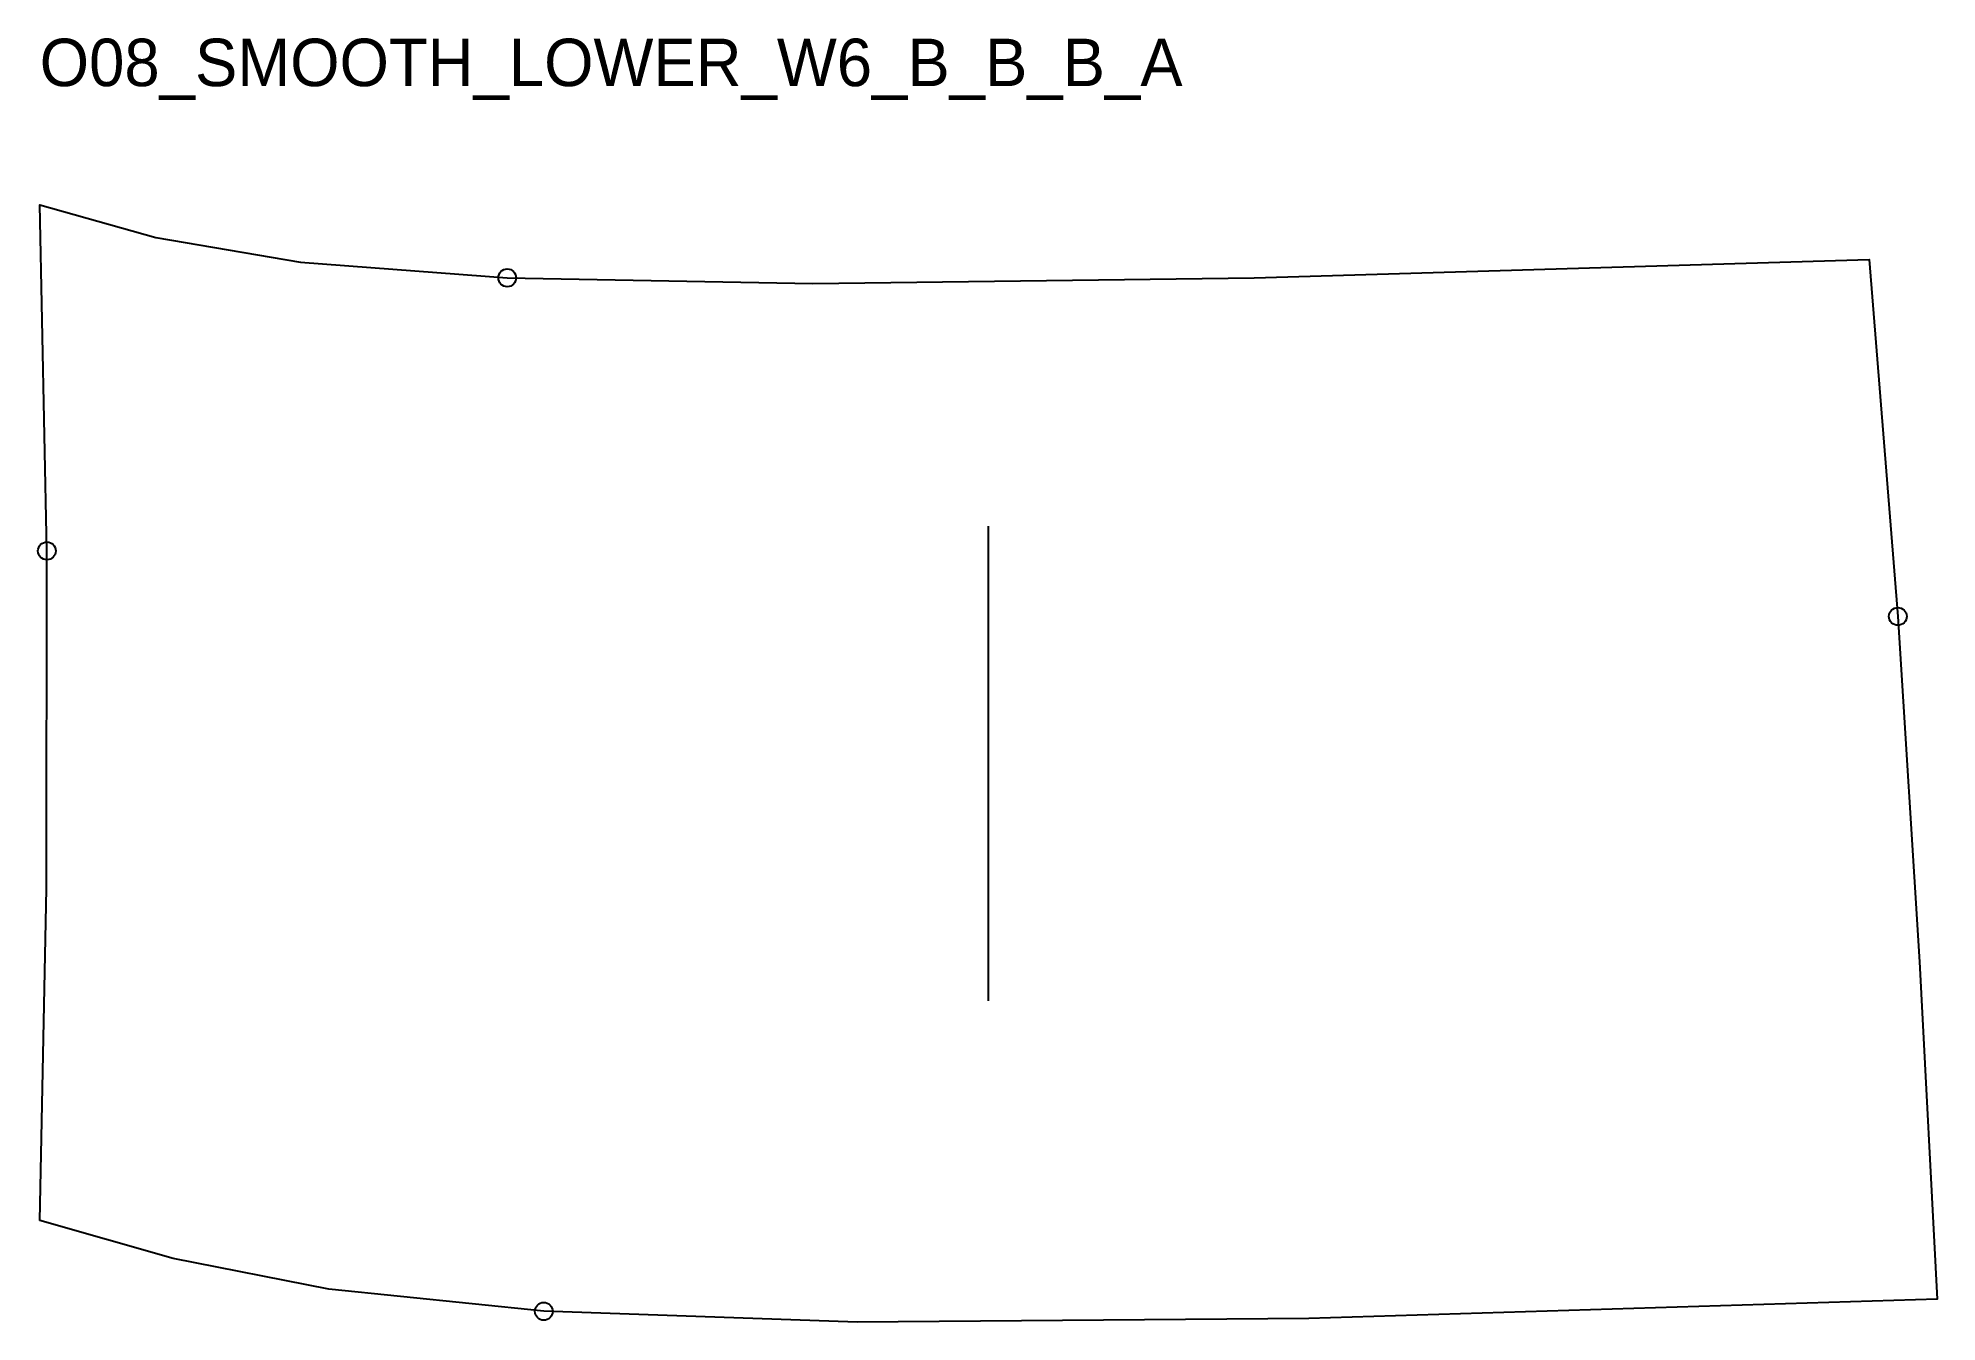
# Model space of a CAD drawing. Header units: millimetres. Extents: x 0 to 320, y -17 to 199.
import ezdxf

# ---------------------------------------------------------------- set-up
doc = ezdxf.new("R2010")
doc.units = ezdxf.units.MM
for name, color, linetype in [('CUT', 1, 'Continuous'), ('GRAIN', 3, 'Continuous'), ('ID', 7, 'Continuous'), ('NOTCH', 2, 'Continuous'), ('SEAM', 5, 'Continuous')]:
    doc.layers.add(name, color=color, linetype=linetype)

msp = doc.modelspace()

# ---------------------------------------------------------------- linework, layer by layer
at = {"layer": 'CUT'}
msp.add_lwpolyline([(0, 0), (1.16, 55.89), (1.21, 112.82), (0, 171.13), (19.57, 165.62), (43.93, 161.48), (78.8, 158.83), (130.3, 157.88), (204.71, 158.82), (308.37, 161.91), (313.18, 101.78), (316.84, 43.55), (319.78, -13.25), (213.88, -16.53), (137.8, -17.12), (84.96, -15.32), (48.74, -11.61), (22.47, -6.44), (0, 0)], close=True, dxfattribs=at)
at = {"layer": 'GRAIN'}
msp.add_line((159.89, 37), (159.89, 117), dxfattribs=at)
at = {"layer": 'NOTCH'}
for centre in [(78.8, 158.83), (1.21, 112.82), (313.18, 101.78), (84.96, -15.32)]:
    msp.add_circle(centre, 1.5, dxfattribs=at)
at = {"layer": 'SEAM'}
msp.add_lwpolyline([(0, 0), (1.16, 55.89), (1.21, 112.82), (0, 171.13), (19.57, 165.62), (43.93, 161.48), (78.8, 158.83), (130.3, 157.88), (204.71, 158.82), (308.37, 161.91), (313.18, 101.78), (316.84, 43.55), (319.78, -13.25), (213.88, -16.53), (137.8, -17.12), (84.96, -15.32), (48.74, -11.61), (22.47, -6.44)], close=True, dxfattribs=at)

# ---------------------------------------------------------------- texts
at = {"layer": 'ID'}
msp.add_text('O08_SMOOTH_LOWER_W6_B_B_B_A', height=8, dxfattribs=at).set_placement((0, 191.13))

doc.saveas('drawing.dxf')
